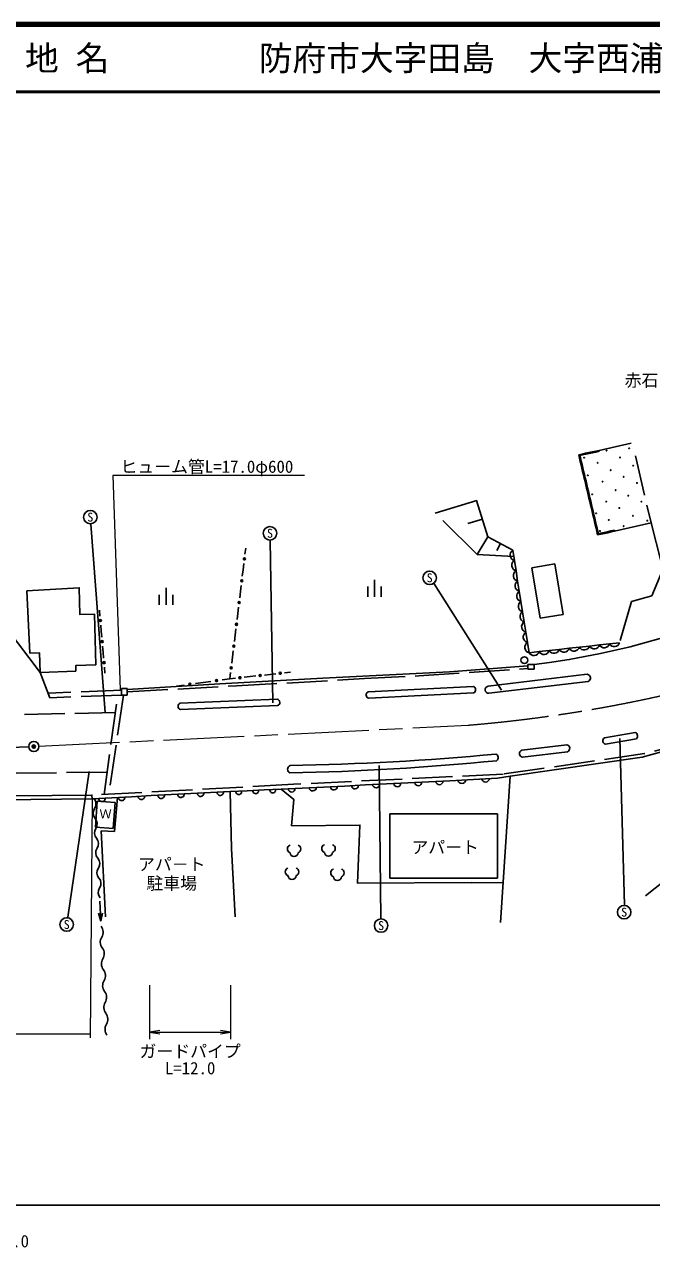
# Model space of a CAD drawing. Units: millimetres, scale not verified. Extents: x 40000 to 680000, y 20000 to 380000.
# Drawn here: x 370288 to 463258, y 198715 to 380000 of the extents above; entities that cross this region are included whole.
import ezdxf
from ezdxf.enums import TextEntityAlignment as Align

# ---------------------------------------------------------------- set-up
doc = ezdxf.new("R2010")
doc.units = ezdxf.units.MM
doc.header["$LTSCALE"] = 1000
doc.header["$PDMODE"] = 32
doc.header["$PDSIZE"] = 500
doc.linetypes.add('CHAIN', pattern=[18.5, 12, -1.5, 3.5, -1.5])
doc.linetypes.add('DASHED', pattern=[7.5, 6, -1.5])
for name, color, linetype, lineweight in [('M-BGD', 7, 'Continuous', 25), ('M-BGD-EXST', 7, 'Continuous', 25), ('M-BMK', 2, 'CHAIN', 13), ('M-BMK-SRVR', 3, 'Continuous', 25), ('M-STR-HTXT', 7, 'Continuous', 13), ('M-TTL', 2, 'Continuous', 140), ('M-TTL-BAND', 7, 'Continuous', 25), ('M-TTL-LINE', 7, 'Continuous', 50)]:
    doc.layers.add(name, color=color, linetype=linetype, lineweight=lineweight)
doc.layers.add('M-BMK-HTXT', color=7, linetype='Continuous')
doc.layers.add('M-TTL-TXT', color=7, linetype='Continuous')
doc.styles.add('ＭＳ ゴシック', font='')
doc.styles.get('ＭＳ ゴシック').set_extended_font_data('MS Gothic')

# ---------------------------------------------------------------- blocks, each defined once
blk = doc.blocks.new('open_arrow')
at = {"color": 0, "linetype": 'Continuous', "lineweight": -2}
blk.add_lwpolyline([(7.5, 1.25), (0, 0), (7.5, -1.25)], dxfattribs=at)

msp = doc.modelspace()

# ---------------------------------------------------------------- linework, layer by layer
at = {"layer": 'M-BGD'}
for p, q in [((455485, 316877), (460257, 317929)), ((452459, 316224), (452963, 316333)), ((452576, 315729), (452459, 316224)), ((452640, 316110), (452459, 316224)), ((452722, 315763), (452576, 315729)), ((452693, 315233), (452576, 315729)), ((452995, 316186), (452640, 316110)), ((452722, 315763), (452640, 316110)), ((452839, 315268), (452722, 315763)), ((452963, 316333), (453467, 316442)), ((452995, 316186), (452963, 316333)), ((452995, 316186), (453499, 316295)), ((453467, 316442), (453972, 316551)), ((453499, 316295), (453467, 316442)), ((453499, 316295), (454003, 316404)), ((453972, 316551), (454476, 316659)), ((454003, 316404), (453972, 316551)), ((454003, 316404), (454508, 316513)), ((454476, 316659), (454980, 316768)), ((454508, 316513), (454476, 316659)), ((454508, 316513), (455012, 316621)), ((454980, 316768), (455485, 316877)), ((455012, 316621), (454980, 316768)), ((455012, 316621), (455516, 316730)), ((455485, 316877), (455516, 316730)), ((452839, 315268), (452693, 315233)), ((452810, 314738), (452693, 315233)), ((452956, 314772), (452810, 314738)), ((452927, 314242), (452810, 314738)), ((452956, 314772), (452839, 315268)), ((453073, 314277), (452927, 314242)), ((453044, 313747), (452927, 314242)), ((453073, 314277), (452956, 314772)), ((453190, 313782), (453044, 313747)), ((453161, 313252), (453044, 313747)), ((453190, 313782), (453073, 314277)), ((453307, 313286), (453190, 313782)), ((453307, 313286), (453161, 313252)), ((453279, 312756), (453161, 313252)), ((453425, 312791), (453279, 312756)), ((453396, 312261), (453279, 312756)), ((453425, 312791), (453307, 313286)), ((453542, 312295), (453396, 312261)), ((453513, 311765), (453396, 312261)), ((453542, 312295), (453425, 312791)), ((453659, 311800), (453542, 312295)), ((453659, 311800), (453513, 311765)), ((453630, 311270), (453513, 311765)), ((453776, 311304), (453630, 311270)), ((453747, 310774), (453630, 311270)), ((453776, 311304), (453659, 311800)), ((453893, 310809), (453747, 310774)), ((453864, 310279), (453747, 310774)), ((453893, 310809), (453776, 311304)), ((454010, 310313), (453864, 310279)), ((453981, 309783), (453864, 310279)), ((454010, 310313), (453893, 310809)), ((454127, 309818), (454010, 310313)), ((437331, 309449), (431194, 307559)), ((454127, 309818), (453981, 309783)), ((454098, 309288), (453981, 309783)), ((454244, 309322), (454098, 309288)), ((454215, 308792), (454098, 309288)), ((454244, 309322), (454127, 309818)), ((454361, 308827), (454215, 308792)), ((454333, 308297), (454215, 308792)), ((454361, 308827), (454244, 309322)), ((454479, 308331), (454333, 308297)), ((454450, 307801), (454333, 308297)), ((454479, 308331), (454361, 308827)), ((454596, 307836), (454479, 308331)), ((436025, 306010), (438186, 306675)), ((454596, 307836), (454450, 307801)), ((454567, 307306), (454450, 307801)), ((454713, 307340), (454567, 307306)), ((454684, 306810), (454567, 307306)), ((454713, 307340), (454596, 307836)), ((454830, 306845), (454684, 306810)), ((454801, 306315), (454684, 306810)), ((454830, 306845), (454713, 307340)), ((454947, 306349), (454830, 306845)), ((454947, 306349), (454801, 306315)), ((454918, 305819), (454801, 306315)), ((455064, 305854), (454918, 305819)), ((455035, 305324), (454918, 305819)), ((455064, 305854), (454947, 306349)), ((455181, 305358), (455035, 305324)), ((455152, 304828), (455035, 305324)), ((455181, 305358), (455064, 305854)), ((455298, 304863), (455152, 304828)), ((455269, 304333), (455152, 304828)), ((455298, 304863), (455181, 305358)), ((455298, 304863), (455381, 304511)), ((455738, 304590), (455381, 304511)), ((456239, 304702), (455738, 304590)), ((455738, 304590), (455771, 304444)), ((456740, 304813), (456239, 304702)), ((456239, 304702), (456272, 304555)), ((456773, 304666), (456272, 304555)), ((457241, 304924), (456740, 304813)), ((456740, 304813), (456773, 304666)), ((457274, 304777), (456773, 304666)), ((457742, 305035), (457241, 304924)), ((457241, 304924), (457274, 304777)), ((457775, 304889), (457274, 304777)), ((457742, 305035), (457775, 304889)), ((457775, 304889), (463180, 306109)), ((438996, 304045), (437396, 301440)), ((440298, 302034), (440845, 303049)), ((455381, 304511), (455269, 304333)), ((455771, 304444), (455269, 304333)), ((456272, 304555), (455771, 304444)), ((403089, 302393), (402977, 301470)), ((442680, 302060), (442922, 300542)), ((402698, 299163), (402586, 298240)), ((402698, 299163), (402810, 300086)), ((442922, 300542), (443165, 299024)), ((448909, 300045), (445516, 299482)), ((445516, 299482), (446756, 292004)), ((450149, 292567), (448909, 300045)), ((443165, 299024), (443407, 297505)), ((443407, 297505), (443649, 295987)), ((402307, 295933), (402195, 295010)), ((402307, 295933), (402419, 296856)), ((443649, 295987), (443891, 294468)), ((443891, 294468), (444133, 292950)), ((381400, 293197), (381478, 292306)), ((401916, 292703), (401805, 291780)), ((401916, 292703), (402028, 293626)), ((444133, 292950), (444376, 291432)), ((446756, 292004), (450149, 292567)), ((381672, 290081), (381595, 290971)), ((381672, 290081), (381750, 289191)), ((401526, 289473), (401637, 290396)), ((444376, 291432), (444618, 289913)), ((401526, 289473), (401414, 288550)), ((444618, 289913), (444860, 288395)), ((444860, 288395), (445102, 286876)), ((457026, 288198), (458517, 288363)), ((381945, 286966), (381867, 287856)), ((381945, 286966), (382022, 286076)), ((401135, 286243), (401246, 287166)), ((445102, 286876), (446593, 287042)), ((446593, 287042), (448083, 287207)), ((448083, 287207), (449574, 287372)), ((449574, 287372), (451064, 287537)), ((451064, 287537), (452555, 287702)), ((452555, 287702), (454045, 287868)), ((454045, 287868), (455536, 288033)), ((455536, 288033), (457026, 288198)), ((382217, 283850), (382139, 284741)), ((401135, 286243), (401023, 285321)), ((445850, 285146), (444900, 285128)), ((444900, 285128), (444914, 284438)), ((445864, 284456), (445850, 285146)), ((400744, 283013), (399616, 282859)), ((400744, 283013), (400856, 283936)), ((400744, 283013), (401598, 283107)), ((403733, 283341), (402879, 283247)), ((403733, 283341), (404588, 283434)), ((406723, 283668), (405869, 283575)), ((406723, 283668), (407577, 283762)), ((409712, 283995), (408858, 283902)), ((453732, 283676), (439028, 281907)), ((444914, 284438), (445864, 284456)), ((385533, 281573), (384673, 281573)), ((384673, 281573), (384673, 280603)), ((385533, 280603), (385533, 281573)), ((392848, 281931), (393976, 282086)), ((396796, 282472), (395668, 282318)), ((396796, 282472), (397924, 282627)), ((436807, 281883), (421317, 281089)), ((439153, 280865), (453857, 282634)), ((384673, 280603), (385533, 280603)), ((407750, 279978), (393362, 279389)), ((421366, 280130), (436856, 280924)), ((393401, 278450), (407789, 279038)), ((460839, 275066), (456268, 274267)), ((456437, 273302), (461008, 274101)), ((450685, 273250), (444005, 272434)), ((444132, 271392), (450813, 272208)), ((440399, 268307), (436885, 268099)), ((442284, 268572), (440399, 268307)), ((442284, 268572), (440844, 246897)), ((405826, 266539), (403310, 266423)), ((408342, 266655), (405826, 266539)), ((411471, 266810), (408342, 266655)), ((414599, 266965), (411471, 266810)), ((417728, 267119), (414599, 266965)), ((420856, 267274), (417728, 267119)), ((423985, 267428), (420856, 267274)), ((427114, 267583), (423985, 267428)), ((430242, 267737), (427114, 267583)), ((433371, 267892), (430242, 267737)), ((436885, 268099), (433371, 267892)), ((383235, 265390), (380309, 265237)), ((381082, 264873), (380798, 261013)), ((383735, 264678), (381082, 264873)), ((386162, 265543), (383235, 265390)), ((383451, 260819), (383735, 264678)), ((384103, 265401), (383656, 260388)), ((389088, 265695), (386162, 265543)), ((392015, 265848), (389088, 265695)), ((394941, 266001), (392015, 265848)), ((397867, 266153), (394941, 266001)), ((400794, 266306), (397867, 266153)), ((403310, 266423), (400794, 266306)), ((400794, 266306), (400976, 257862)), ((424474, 262984), (440437, 262984)), ((424474, 253469), (424474, 262984)), ((440437, 262984), (440437, 253469)), ((380798, 261013), (383451, 260819)), ((383656, 260388), (381664, 260483)), ((381664, 260483), (382322, 247709)), ((401006, 257845), (401527, 247709)), ((440437, 253469), (424474, 253469)), ((436536, 252784), (441172, 252809)), ((462384, 250844), (465236, 253117)), ((381628, 247075), (381475, 250071)), ((381628, 247075), (381267, 248258)), ((381628, 247075), (381866, 248289))]:
    msp.add_line(p, q, dxfattribs=at)
at = {"layer": 'M-BGD', "linetype": 'DASHED'}
for p, q in [((384673, 281336), (373797, 280888)), ((384673, 280603), (374061, 280213)), ((382086, 265867), (384125, 280583)), ((384976, 280603), (382810, 265906))]:
    msp.add_line(p, q, dxfattribs=at)
for points in [[(460866, 316058), (463180, 306109), (464955, 299223), (463322, 295291), (460264, 294451), (458517, 288363)], [(385533, 281079), (401714, 281967), (420716, 283042), (428732, 283436), (444912, 284531)], [(383770, 278025), (347505, 277203), (332158, 277615)], [(484051, 277551), (462208, 271921), (441248, 268890), (410157, 267377), (380297, 265771)], [(382543, 269167), (367773, 269016), (344764, 268828), (335776, 269016), (320483, 269722), (300109, 270051), (279217, 270945), (265082, 271589)]]:
    msp.add_lwpolyline(points, dxfattribs=at)
at = {"layer": 'M-BGD'}
for points in [[(442680, 302060), (438996, 304045), (437328, 309460)], [(432301, 306467), (437396, 301440), (442827, 301142)], [(478253, 293127), (469551, 290415), (464348, 288920), (460107, 287770), (455699, 286784), (451046, 285859), (448140, 285424), (445850, 285146)], [(367585, 290598), (372609, 283931), (374061, 280213)], [(444904, 284935), (433293, 284041), (414537, 283113), (399239, 282245), (385533, 281429)], [(442284, 268572), (461857, 271384), (471917, 274181), (484172, 277028), (484051, 277551)], [(408342, 266655), (410218, 265144), (409897, 261223), (420018, 261342), (419653, 252739), (436519, 252821)], [(340929, 265676), (345011, 265461), (380297, 265771), (380309, 265237), (343961, 264846), (340912, 265192)]]:
    msp.add_lwpolyline(points, dxfattribs=at)
msp.add_lwpolyline([(370643, 296076), (371086, 286825), (372507, 286876), (372609, 283931), (377890, 284147), (377909, 284985), (380880, 285099), (380654, 292596), (378522, 292542), (378421, 296509)], close=True, dxfattribs=at)
for centre, radius in [((453273, 315784), 50), ((456577, 316840), 50), ((458587, 315818), 50), ((459949, 317180), 50), ((455283, 315034), 50), ((457190, 313944), 50), ((460529, 314591), 50), ((453818, 313161), 50), ((455998, 312241), 50), ((459132, 312956), 50), ((461108, 312037), 50), ((454465, 310368), 50), ((457940, 310981), 50), ((459813, 310163), 50), ((456543, 309278), 50), ((458485, 308324), 50), ((461755, 309278), 50), ((455044, 307540), 50), ((456918, 306553), 50), ((460495, 307166), 50), ((462640, 306450), 50), ((455623, 304918), 50), ((459132, 305633), 50), ((402893, 300778), 150), ((402893, 300778), 99), ((402893, 300778), 49), ((402503, 297548), 150), ((402503, 297548), 99), ((402503, 297548), 49), ((402112, 294318), 150), ((402112, 294318), 99), ((402112, 294318), 49), ((381536, 291639), 150), ((381536, 291639), 99), ((381536, 291639), 49), ((401721, 291088), 150), ((401721, 291088), 99), ((401721, 291088), 49), ((381808, 288523), 150), ((381808, 288523), 99), ((381808, 288523), 49), ((401330, 287858), 150), ((401330, 287858), 99), ((401330, 287858), 49), ((382081, 285408), 150), ((382081, 285408), 99), ((382081, 285408), 49), ((400939, 284628), 150), ((400939, 284628), 99), ((400939, 284628), 49), ((398770, 282743), 150), ((398770, 282743), 99), ((402239, 283177), 150), ((402239, 283177), 99), ((402239, 283177), 49), ((405228, 283504), 150), ((405228, 283504), 99), ((405228, 283504), 49), ((408218, 283832), 150), ((408218, 283832), 99), ((408218, 283832), 49), ((394822, 282202), 150), ((394822, 282202), 99), ((394822, 282202), 49), ((398770, 282743), 49)]:
    msp.add_circle(centre, radius, dxfattribs=at)
for centre, radius, start, end in [((443138, 301355), 841, 122.98591, 255.13904), ((443380, 299837), 841, 122.98611, 255.13873), ((443623, 298318), 841, 122.98591, 255.13904), ((443865, 296800), 841, 122.98591, 255.13904), ((444107, 295281), 841, 122.98591, 255.13904), ((444349, 293763), 841, 122.98591, 255.13904), ((444591, 292245), 841, 122.98611, 255.13873), ((444833, 290726), 841, 122.98591, 255.13904), ((445076, 289208), 841, 122.98488, 255.14007), ((445318, 287689), 841, 122.98488, 255.14007), ((457737, 288591), 812, 208.93108, 343.71732), ((445813, 287269), 812, 208.93108, 343.71732), ((447304, 287434), 812, 208.93108, 343.71732), ((448794, 287600), 812, 208.93108, 343.71732), ((450285, 287765), 812, 208.93108, 343.71732), ((451775, 287930), 812, 208.93108, 343.71732), ((453266, 288095), 812, 208.93144, 343.71687), ((454756, 288260), 812, 208.93119, 343.71721), ((456247, 288426), 812, 208.93119, 343.71721), ((453654, 283138), 544, 291.90459, 81.8159), ((421421, 280614), 486, 102.31257, 263.55565), ((436672, 281395), 506, 291.27478, 74.59345), ((439109, 281388), 525, 98.94501, 274.77655), ((393560, 278927), 503, 113.16125, 251.52243), ((407669, 279504), 481, 284.38234, 80.30017), ((456569, 273823), 537, 124.04575, 255.77336), ((460587, 274524), 597, 314.80823, 65.01069), ((444233, 271933), 550, 114.46199, 259.46194), ((450576, 272708), 553, 295.29471, 78.63018), ((409894, 269608), 599, 113.06611, 245.99524), ((402347, 651502), 382512, 271.09407, 275.69581), ((402803, 668268), 398167, 270.98674, 275.38618), ((439961, 271331), 570, 307.7085, 67.64937), ((404571, 266407), 426, 172.6829, 12.61593), ((407087, 266524), 426, 172.68357, 12.6152), ((409905, 266755), 523, 185.30197, 0.35564), ((413034, 266910), 523, 185.30197, 0.35455), ((416162, 267064), 523, 185.30246, 0.35401), ((419291, 267219), 523, 185.30197, 0.35564), ((422420, 267374), 523, 185.30197, 0.35455), ((425548, 267528), 523, 185.30246, 0.35401), ((428677, 267683), 523, 185.30246, 0.35401), ((431805, 267837), 523, 185.30197, 0.35455), ((435122, 268090), 594, 192.50154, 354.24927), ((438637, 268297), 594, 192.50041, 354.2504), ((379679, 264456), 1211, 326.12091, 41.08565), ((381773, 265302), 488, 181.64033, 4.33135), ((384699, 265455), 488, 181.64096, 4.33184), ((387626, 265608), 488, 181.64092, 4.33071), ((390552, 265760), 488, 181.6409, 4.33189), ((393478, 265913), 488, 181.64086, 4.33077), ((396405, 266066), 488, 181.64037, 4.33248), ((399331, 266218), 488, 181.64092, 4.33071), ((402055, 266291), 426, 172.68296, 12.61587), ((381690, 263106), 1211, 146.12247, 221.08404), ((379865, 261515), 1211, 326.12226, 41.08502), ((381875, 260165), 1211, 146.12116, 221.08534), ((380050, 258573), 1211, 326.12116, 41.08534), ((382061, 257223), 1211, 146.12226, 221.08502), ((380235, 255632), 1211, 326.12091, 41.08565), ((382246, 254282), 1211, 146.12247, 221.08404), ((382431, 251340), 1211, 146.12116, 221.08534), ((380420, 252690), 1211, 326.12226, 41.08502), ((382962, 243995), 1433, 148.73869, 217.44904), ((380512, 245482), 1433, 328.7397, 37.44874), ((380686, 242252), 1433, 328.7397, 37.44874), ((383136, 240764), 1433, 148.73869, 217.44904), ((380861, 239021), 1433, 328.73956, 37.44892), ((383311, 237534), 1433, 148.73869, 217.44904), ((381035, 235791), 1433, 328.7397, 37.44874), ((383486, 234304), 1433, 148.73869, 217.44904), ((381210, 232561), 1433, 328.7397, 37.44874), ((383660, 231073), 1433, 148.73869, 217.44904)]:
    msp.add_arc(centre, radius, start, end, dxfattribs=at)
at = {"layer": 'M-BGD-EXST'}
for p, q in [((380104, 305916), (382254, 277994)), ((406695, 303506), (407104, 279451)), ((422175, 297685), (422175, 295185)), ((391283, 296476), (391283, 293976)), ((421175, 296685), (421175, 295185)), ((423175, 296685), (423175, 295185)), ((431018, 297110), (441008, 281353)), ((390283, 295476), (390283, 293976)), ((392283, 295476), (392283, 293976)), ((458560, 274174), (459239, 249495)), ((422880, 270148), (423129, 247509)), ((379871, 269274), (376703, 247662))]:
    msp.add_line(p, q, dxfattribs=at)
for centre, radius in [((380050, 306980), 1000), ((406687, 304581), 1000), ((430364, 297985), 1000), ((444401, 285771), 500), ((459196, 248426), 1000), ((376552, 246593), 1000), ((423161, 246437), 1000)]:
    msp.add_circle(centre, radius, dxfattribs=at)
for centre, start, end in [((409863, 257802), 109.56481, 250.43519), ((410660, 257802), 289.56481, 70.43519), ((414959, 257855), 109.56481, 250.43519), ((415756, 257855), 289.56481, 70.43519), ((410262, 257270), 183.27315, 356.72685), ((415357, 257323), 183.27315, 356.72685), ((409555, 254402), 109.56481, 250.43519), ((409954, 253870), 183.27315, 356.72685), ((410352, 254402), 289.56481, 70.43519), ((416287, 254249), 109.56481, 250.43519), ((417084, 254249), 289.56481, 70.43519), ((416685, 253717), 183.27315, 356.72685)]:
    msp.add_arc(centre, 601, start, end, dxfattribs=at)
at = {"layer": 'M-BMK'}
msp.add_line((372416, 273009), (436062, 276146), dxfattribs=at)
for centre, radius, start, end in [((418888, 484726), 209286, 274.70705, 284.26457), ((354893, 777503), 504810, 268.40435, 271.81904)]:
    msp.add_arc(centre, radius, start, end, dxfattribs=at)
at = {"layer": 'M-BMK-SRVR'}
msp.add_circle((371667, 272973), 750, dxfattribs=at)
msp.add_point((371667, 272973), dxfattribs=at)
at = {"layer": 'M-STR-HTXT'}
for p, q in [((380099, 229812), (380389, 265245)), ((388850, 237616), (388850, 229616)), ((400832, 237616), (400832, 229616)), ((380103, 230353), (335623, 230353)), ((388850, 230616), (400832, 230616))]:
    msp.add_line(p, q, dxfattribs=at)
msp.add_lwpolyline([(411822, 313138), (383413, 313138), (384461, 281378)], dxfattribs=at)
at = {"layer": 'M-TTL'}
msp.add_line((680000, 380000), (40000, 380000), dxfattribs=at)
at = {"layer": 'M-TTL-BAND'}
msp.add_line((40000, 205000), (579000, 205000), dxfattribs=at)
at = {"layer": 'M-TTL-LINE'}
msp.add_line((40000, 370000), (680000, 370000), dxfattribs=at)

# ---------------------------------------------------------------- block references
at = {"layer": 'M-STR-HTXT', "xscale": 200, "yscale": 200}
msp.add_blockref('open_arrow', (388850, 230616), dxfattribs=at)
at = {"layer": 'M-STR-HTXT', "xscale": 200, "yscale": 200, "rotation": 180}
msp.add_blockref('open_arrow', (400832, 230616), dxfattribs=at)

# ---------------------------------------------------------------- texts
at = {"layer": 'M-BGD-EXST', "style": 'ＭＳ ゴシック'}
for s, p in [('S', (380050, 306980)), ('S', (406687, 304581)), ('S', (430364, 297985)), ('Ｗ', (382311, 262985)), ('S', (459196, 248426)), ('S', (376552, 246593)), ('S', (423161, 246437))]:
    msp.add_text(s, height=1320, dxfattribs=at).set_placement(p, align=Align.MIDDLE_CENTER)
at = {"layer": 'M-BMK-HTXT', "style": 'ＭＳ ゴシック'}
for s, p in [('アパート', (432657, 258038)), ('アパ－ト', (392127, 255521)), ('駐車場', (392127, 252698))]:
    msp.add_text(s, height=1833, dxfattribs=at).set_placement(p, align=Align.MIDDLE_CENTER)
at = {"layer": 'M-STR-HTXT', "style": 'ＭＳ ゴシック'}
msp.add_text('赤石', height=1833, dxfattribs=at).set_placement((461766, 327255), align=Align.MIDDLE_CENTER)
for s, p in [('ヒューム管L=17.0φ600', (397334, 312996)), ('ガードパイプ', (394851, 226339)), ('L=12.0', (394851, 223839))]:
    msp.add_text(s, height=1833, dxfattribs=at).set_placement(p, align=Align.BOTTOM_CENTER)
at = {"layer": 'M-TTL-BAND', "style": 'ＭＳ ゴシック'}
msp.add_text('300.0', height=1833, dxfattribs=at).set_placement((367844, 198195), align=Align.BOTTOM_CENTER)
at = {"layer": 'M-TTL-TXT', "style": 'ＭＳ ゴシック'}
for s, p in [('地 名', (370380, 375000)), ('防府市大字田島\u3000大字西浦', (405024, 375000))]:
    msp.add_text(s, height=3666, dxfattribs=at).set_placement(p, align=Align.MIDDLE_LEFT)

doc.saveas('drawing.dxf')
